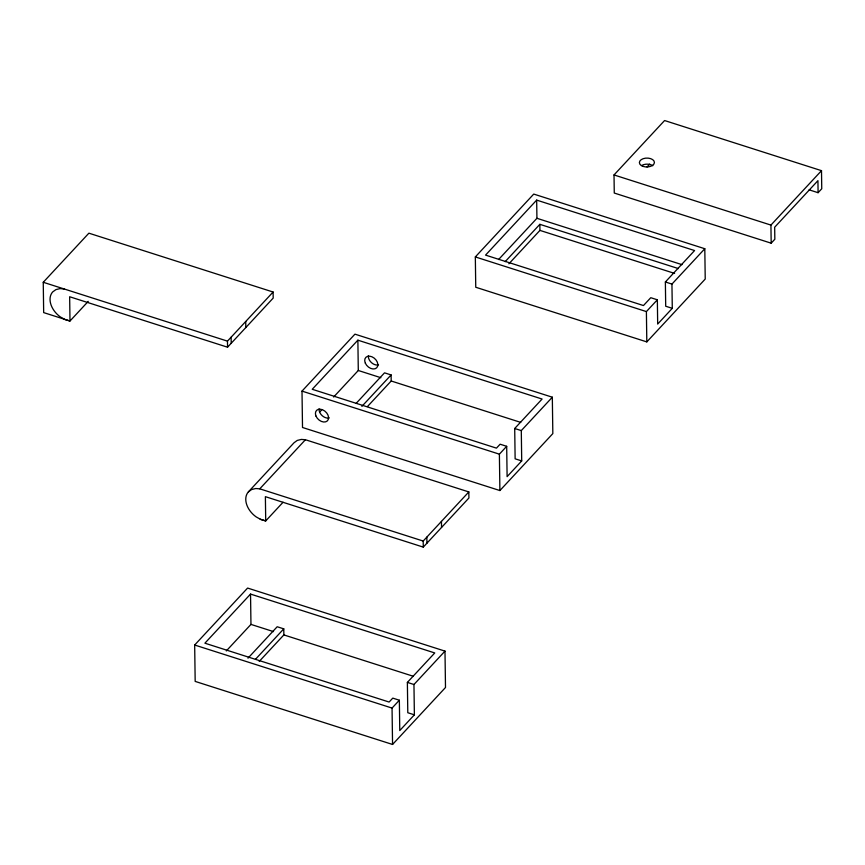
<?xml version="1.0" encoding="UTF-8"?>
<svg xmlns="http://www.w3.org/2000/svg" width="865" height="865" viewBox="0 0 865 865"><rect width="100%" height="100%" fill="white"/><g stroke="black" fill="none" stroke-linecap="round" stroke-linejoin="round"><path stroke-width="1.3" d="M88.241 301.366L69.989 321.012L43.672 312.6L43.25 282.282L88.89 233.172L273.102 292.024L273.189 298.09L227.549 347.2L69.654 296.749L69.989 321.012L65.135 319.618L60.409 316.968A19.127 13.418 42.9 0 1 52.689 291.927L55.89 289.624L60.009 288.607L64.053 288.921M227.549 347.2L227.473 341.134L273.102 292.024M302.004 391.11L354.942 334.15L552.324 397.208L552.832 433.592L499.894 490.552L302.512 427.494L302.004 391.11L499.386 454.168L506.685 446.308L500.111 444.21L496.456 448.135L312.233 389.282L357.872 340.172L542.096 399.035L514.707 428.499L515.129 458.818L521.714 460.915L521.292 430.597L552.324 397.208M319.964 411.751L321.791 409.783M333.652 397.013L358.294 370.49L357.872 340.172M248.417 491.839L294.057 442.739L297.257 440.426L301.377 439.42L305.41 439.734L468.83 491.936L468.917 498.002L423.277 547.113L265.382 496.661L265.717 520.925L260.852 519.53L256.137 516.881A19.127 13.418 42.9 0 1 248.417 491.839L251.618 489.536L255.737 488.52L259.77 488.833L423.19 541.047L468.83 491.936M259.77 488.833L305.41 439.734M475.328 256.927L533.737 194.074L704.802 248.731L705.224 279.049L646.815 341.902L475.75 287.256L475.328 256.927L646.393 311.584L657.346 299.798L650.761 297.701L643.463 305.55L485.557 255.11L536.668 200.107L694.573 250.547L665.369 281.979L665.704 306.232L672.289 308.34L671.943 284.088L704.802 248.731M356.229 403.285L384.525 372.837L391.11 374.945L391.196 381L367.463 406.539M361.894 406.366L391.11 374.945M498.586 259.543L536.927 218.294L536.668 200.107M505.171 261.652L539.857 224.327L678.355 268.572M283.06 502.262L265.717 520.925L260.203 519.162M508.901 263.782L539.933 230.393L539.857 224.327M818.095 192.7L817.933 180.666L774.672 227.214L774.835 239.248L771.18 243.184L614.269 193.046L614.02 174.946L664.58 120.538L821.501 170.665L821.75 188.765L818.095 192.7L809.099 189.824M194.668 645.02L247.606 588.059L444.988 651.118L445.497 687.502L392.559 744.462L195.176 681.404L194.668 645.02L392.05 708.078L399.349 700.218L392.775 698.12L389.12 702.045L204.897 643.192L250.536 594.082L434.76 652.945L407.372 682.409L407.793 712.728L414.378 714.825L413.957 684.507L444.988 651.118M647.031 166.977L649.734 164.069M226.316 650.923L250.958 624.4L250.536 594.082M247.985 658.179L277.189 626.747L283.774 628.855L283.861 634.921L259.208 661.433M255.478 659.303L283.774 628.855M521.714 460.915L507.106 476.637L506.685 446.308M672.289 308.34L657.681 324.051L657.346 299.798M771.18 243.184L770.931 225.084L821.501 170.665M414.378 714.825L399.771 730.547L399.349 700.218M614.02 174.946L770.931 225.084M536.927 218.294L681.988 264.647M539.933 230.393L674.592 273.405M665.369 281.979L671.943 284.088M358.294 370.49L380.849 377.702M391.196 381L520.708 422.39M514.707 428.499L521.292 430.597M43.25 282.282L227.473 341.134M250.958 624.4L273.513 631.612M283.861 634.921L413.384 676.3M407.372 682.409L413.957 684.507M646.393 311.584L646.815 341.902M499.386 454.168L499.894 490.552M441.453 521.411L441.539 527.466M426.845 537.122L426.932 543.188M423.19 541.047L423.277 547.113M392.05 708.078L392.559 744.462M245.725 321.488L245.811 327.554M231.117 337.209L231.204 343.275M378.535 364.889A7.526 5.277 42.9 0 1 371.485 362.64A7.526 5.277 42.9 0 1 368.393 355.796M329.241 417.925A7.526 5.277 42.9 0 1 322.191 415.676A7.526 5.277 42.9 0 1 319.109 408.831M641.516 165.572A7.526 4.455 -0.8 0 1 652.794 165.712M365.311 363.116A7.526 5.277 42.9 0 0 376.653 367.841A7.526 5.277 42.9 0 0 371.885 356.758A7.526 5.277 42.9 0 0 365.311 363.116M316.017 416.151A7.526 5.277 42.9 0 0 327.37 420.877A7.526 5.277 42.9 0 0 322.602 409.794A7.526 5.277 42.9 0 0 316.017 416.151M643.106 166.404A7.526 4.455 -0.8 0 0 654.416 162.469A7.526 4.455 -0.8 0 0 643.16 158.695A7.526 4.455 -0.8 0 0 643.106 166.404"/></g></svg>
